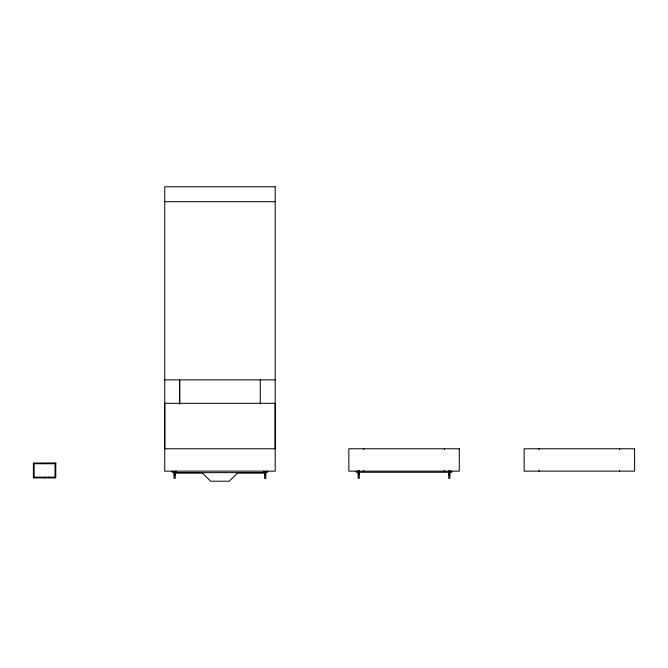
<?xml version="1.0" encoding="UTF-8"?>
<svg xmlns="http://www.w3.org/2000/svg" width="668" height="668" viewBox="0 0 668 668"><rect width="100%" height="100%" fill="white"/><g stroke="black" fill="none" stroke-linecap="round" stroke-linejoin="round"><path stroke-width="1" d="M164.745 201.703L275.199 201.703M164.745 379.892L275.199 379.892M176.352 472.259L172.202 472.259L172.202 471.14M263.501 472.259L267.651 472.259L267.651 471.14M175.934 472.635L264.01 472.635L264.01 471.14M174.072 473.086L175.191 473.086M358.157 473.086L359.275 473.086M448.754 473.136L449.873 473.136M264.662 473.378L265.781 473.378M174.072 474.572L175.191 474.572M358.157 474.572L359.275 474.572M448.754 474.622L449.873 474.622M264.662 474.873L265.781 474.873M174.072 475.324L175.191 475.324M448.754 475.374L449.873 475.374M34.143 477.161L55.027 477.161M619.687 448.771L619.687 449.522M619.687 470.397L619.687 471.14M539.068 448.771L539.068 449.522M539.068 470.397L539.068 471.14M451.735 471.14L451.735 472.259L356.294 472.259L356.294 471.14M444.37 448.771L444.37 449.522M444.37 470.397L444.37 471.14M363.751 448.771L363.751 449.522M363.751 470.397L363.751 471.14M265.781 471.892L265.781 478.597L264.662 478.597L264.662 471.892M263.918 472.259L263.918 473.011L237.449 473.011L229.249 481.21L210.604 481.21L202.404 473.011L175.934 473.011L175.934 471.14M260.286 379.892L260.286 403.948M175.191 471.591L175.191 478.305L174.072 478.305L174.072 471.591M55.027 477.904L55.027 463.734L34.143 463.734L34.143 477.904M49.056 477.161L49.056 477.904M44.581 477.161L44.581 477.904M164.745 403.305L164.745 448.771L275.199 448.771L275.199 403.305L164.745 403.305M179.659 379.967L179.659 403.948L179.659 379.892M275.199 186.789L164.745 186.789L164.745 471.14L275.199 471.14L275.199 186.789M459.283 448.771L348.838 448.771L348.838 471.14L459.283 471.14L459.283 448.771M634.6 448.771L524.155 448.771L524.155 471.14L634.6 471.14L634.6 448.771M55.77 462.991L33.4 462.991L33.4 477.904L55.77 477.904L55.77 462.991M359.275 470.848L358.157 470.848L358.157 478.305L359.275 478.305L359.275 470.848M449.873 470.898L448.754 470.898L448.754 478.355L449.873 478.355L449.873 470.898"/></g></svg>
